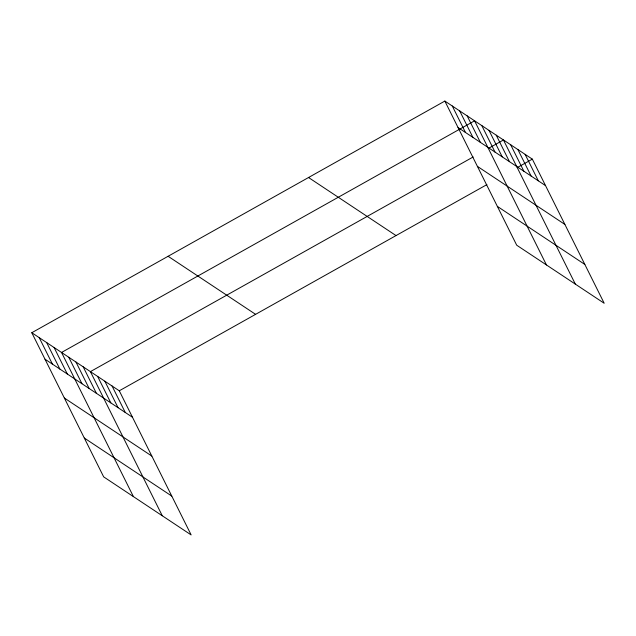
<?xml version="1.0" encoding="UTF-8"?>
<svg xmlns="http://www.w3.org/2000/svg" width="636" height="636" viewBox="0 0 636 636"><rect width="100%" height="100%" fill="white"/><g stroke="black" fill="none" stroke-linecap="round" stroke-linejoin="round"><path stroke-width="0.95" d="M31.8 332.723L119.29 390.79L191.15 534.932L103.668 476.865L31.8 332.723L444.85 101.068L532.332 159.135L604.2 303.277L516.71 245.21L444.85 101.068M473.176 156.965L90.415 371.623L162.283 515.764M488.321 148.466L503.466 139.976L575.334 284.117M119.29 390.79L486.898 184.615M517.187 167.634L532.332 159.135M458.047 127.542L545.529 185.609M477.405 166.37L564.887 224.436M497.352 206.382L584.842 264.449M308.54 177.516L396.029 235.582M168.103 256.276L255.593 314.343M44.997 359.189L132.479 417.256M64.355 398.017L151.845 456.084M84.302 438.029L171.792 496.096M525.113 154.349L538.31 180.815M517.895 149.555L531.092 176.021M510.676 144.769L523.873 171.235M496.247 135.182L509.444 161.655M489.028 130.396L502.225 156.861M481.81 125.602L495.007 152.068M546.459 264.958L474.591 120.816L61.549 352.463L133.409 496.605M467.158 115.879L480.355 142.345M459.717 110.942L472.914 137.408M452.283 106.005L465.48 132.471M112.071 385.996L125.268 412.462M104.853 381.203L118.05 407.676M97.634 376.417L110.831 402.882M83.197 366.837L96.394 393.302M75.978 362.043L89.175 388.509M68.76 357.249L81.957 383.723M54.108 347.526L67.305 373.992M46.674 342.589L59.871 369.063M39.233 337.652L52.43 364.126"/></g></svg>
